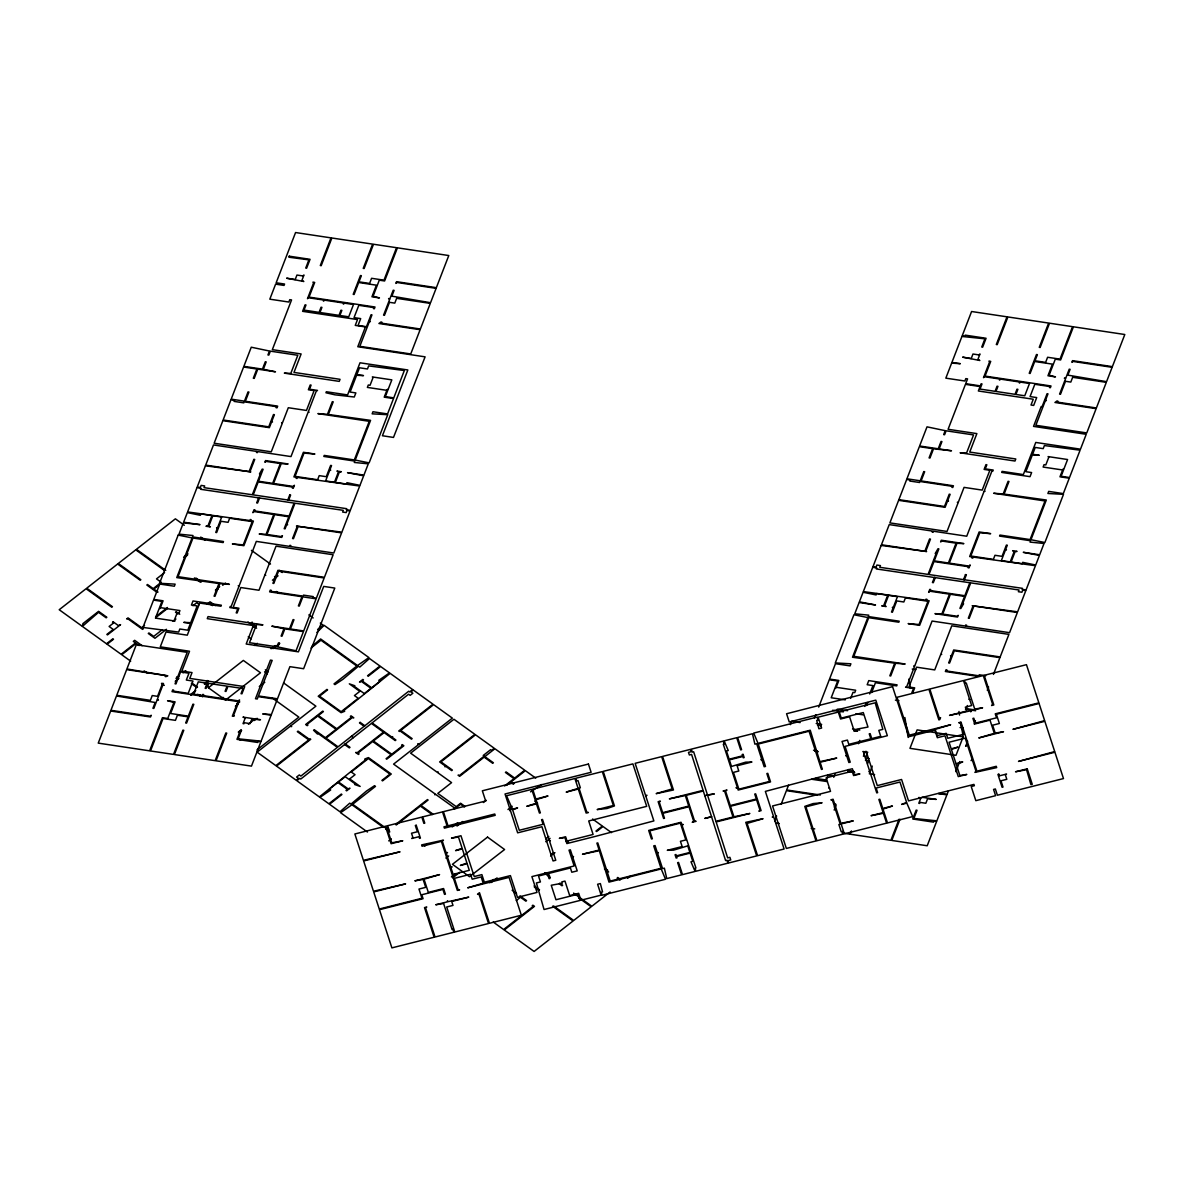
<?xml version="1.0" encoding="UTF-8"?>
<svg xmlns="http://www.w3.org/2000/svg" width="1184" height="1184" viewBox="0 0 1184 1184"><rect width="100%" height="100%" fill="white"/><g stroke="black" fill="none" stroke-linecap="round" stroke-linejoin="round"><path stroke-width="1.5" d="M790.364 724.667L791.667 721.293L800.162 722.566M774.647 821.089L776.615 816.013M781.188 804.173L786.413 790.646L817.212 795.278M788.529 785.184L786.679 789.965L820.334 795.012M814.474 718.022L815.761 714.722M818.706 707.085L829.274 679.749L837.68 681.007L835.046 687.845L835.934 687.978L834.646 688.881L831.212 697.761L845.258 699.862M850.66 698.368L852.983 692.344L854.759 692.61L855.677 690.228L836.2 687.297L838.834 680.46L829.54 679.068L835.475 663.691L850.097 665.882L850.896 663.795L835.297 662.936L853.93 614.748L867.828 617.56L852.495 657.253L894.704 663.173L889.82 675.827L890.708 675.96L895.592 663.306L905.153 664.017L853.797 656.306L868.716 617.693L898.834 622.207L899.218 621.186L868.227 616.538L868.76 615.162L854.759 613.786L859.125 602.508L875.509 604.98L859.392 601.827L863.092 592.266L876.101 594.945L876.634 593.569L887.704 595.226L883.738 605.483L881.71 605.897L886.135 606.563L884.626 605.616L888.592 595.36L897.442 596.692L893.491 606.948L892.336 607.496L893.224 607.629L891.508 612.069L892.396 612.202L896.747 600.924L903.836 601.99L905.42 597.89L928.004 601.28L919.021 624.516L908.128 623.613L919.642 625.33L929.144 600.732L926.495 600.332L926.894 599.311L926.006 599.178L925.607 600.199L863.343 591.586L872.726 567.314L876.708 567.906L876.323 568.942L969.829 582.735L964.812 595.73L930.284 590.535L930.668 589.514L929.78 589.38L928.641 592.34L930.017 591.23L949.494 594.146L941.842 613.963L934.931 613.652L957.516 617.042L958.167 615.34L956.894 616.228L942.716 614.096L950.382 594.279L964.546 596.41L959.928 608.369L960.816 608.502L963.598 603.722L962.71 603.603L970.717 582.868L1019.024 590.002L1018.373 591.704L1021.91 592.237L1022.71 590.18L1025.803 590.653L1017.618 611.832L972.182 605.734L973.07 605.868L968.32 618.181L969.208 618.314L973.958 606.001L1017.352 612.513L1009.567 632.685L966.174 626.173L966.558 625.152L965.67 625.019L965.286 626.04L932.074 621.052L914.906 665.482L913.752 666.03L914.64 666.163L906.84 686.335L905.568 687.223L913.53 688.422L911.946 692.522L912.834 692.655L914.684 687.86L908.927 687.001L916.579 667.184L934.738 669.907L940.555 654.87L941.709 654.323L940.821 654.19L951.773 625.818L1008.901 634.387L1000.184 656.942L953.697 649.972L951.448 655.773L950.56 655.64L951.181 656.469L948.665 662.951L949.553 663.084L954.304 650.786L999.918 657.638L993.42 674.436M833.743 777.281L834.957 774.144M864.882 706.434L866.2 703.015M869.692 693.957L872.934 685.58L867.176 684.722L868.76 680.608L897.102 684.87L896.702 685.891L875.45 682.709L871.616 692.61M866.629 705.531L867.783 702.526M858.43 743.73L859.717 740.385M834.335 807.281L835.608 803.966M834.172 810.108L836.156 804.987M863.417 756.28L864.734 752.861M867.221 753.69L865.534 758.056L869.086 758.589M867.546 763.769L868.73 760.705L865.415 760.202M869.885 772.264L872.268 766.107M851.414 830.976L850.156 834.202L890.901 840.314L899.026 819.284M899.973 819.284L891.789 840.448L927.205 845.761L936.588 821.504L933.939 821.104L933.54 822.125L912.731 819.002L916.164 810.122L917.038 810.256L913.87 818.455L936.855 820.823L946.889 794.849L938.483 793.576L947.156 794.168L948.443 790.823M967.358 705.531L966.159 708.609L974.669 709.882M962.932 729.092L963.332 728.071L960.076 727.583M955.843 771.672L959.765 761.534M965.641 746.32L967.609 741.243M974.254 724.046L975.483 720.849M987.293 690.316L988.596 686.927M963.169 736.833L956.006 755.288L909.963 748.332L917.126 729.892L963.169 736.833L960.757 722.329M183.638 557.19L187.96 553.816M164.576 572.582L156.51 578.887L161.276 582.306M184.748 557.264L187.56 555.074M159.929 583.357L153.224 588.611L147.497 584.511L146.831 585.029L157.013 592.355M161.128 583.386L153.846 589.07L158.02 592.074M144.522 625.463L141.651 627.712L128.005 617.885L126.658 618.936L127.961 618.862L142.568 629.37L143.234 628.852L142.287 628.156M156.007 616.479L167.477 607.496M155.814 617.574L167.373 608.532M162.282 629.681L153.713 636.385L148.947 632.966L148.281 633.484L154.956 638.28L166.441 629.296M173.027 621.274L175.913 619.025M192.918 605.705L196.692 602.76L199.238 604.58M215.488 589.958L219.706 586.657M215.488 590.92L218.359 588.655M222.681 585.281L225.567 583.031M206.874 604.328L209.42 602.33M209.42 603.766L212.558 605.601M272.424 580.219L278.048 575.824M175.972 678.343L178.784 676.138M183.002 672.838L185.814 670.632M175.232 681.288L178.932 678.402M190.831 694.357L195.76 690.509M204.27 683.849L208.295 680.696M190.802 695.348L194.827 692.196M204.891 684.308L207.585 682.206M254.545 645.458L257.283 643.326M208.414 687.756L243.342 660.42L260.48 672.764L225.552 700.084L208.414 687.756L207.215 680.504M271.092 648.728L275.132 645.576M273.06 648.625L279.779 643.371M317.608 629.488L323.158 625.152L320.302 623.095M316.912 632.434L324.12 625.344L368.89 657.564L357.509 665.512L320.627 638.975L311.806 646.434M236.874 704.11L239.76 701.86M259.281 686.572L264.787 682.265M235.394 706.226L238.28 703.962M310.978 648.033L320.968 640.218L356.828 666.03L334.006 683.908L334.954 684.589L342.975 679.261L358.456 666.192L359.729 667.11L369.497 658.511L379.975 666.044L367.558 675.768L368.194 676.227L380.612 666.503L389.506 672.897L378.791 680.326L380.064 681.229L371.672 687.8L362.141 680.948L363.488 679.897L362.852 679.438L359.492 682.073L361.475 681.481L370.992 688.333L364.287 693.587L354.756 686.735L354.8 685.743L349.324 683.834L359.803 691.367L354.43 695.57L358.234 698.308L341.11 711.717L319.532 696.177L327.583 689.872L326.947 689.414L318.215 696.251L341.081 712.694L344.707 711.273L343.76 710.592L390.143 673.356L412.668 689.576L409.649 691.93L408.702 691.249L338.047 746.838L325.985 738.15L352.181 717.667L353.809 717.83L351.056 715.846L350.39 716.379L351.544 717.208L336.774 728.767L318.363 715.521L323.395 711.584L322.758 711.125L305.635 724.519L307.218 725.659L307.899 725.141L306.952 724.445L317.697 716.039L336.108 729.3L325.363 737.706L314.248 729.699L313.568 730.232L317.46 734.036L318.126 733.503L337.381 747.356L300.884 776.082L299.3 774.943L296.622 777.044L298.531 778.406L296.178 780.256L276.494 766.092L310.741 739.29L310.104 738.831L309.438 739.364L298.013 731.135L297.332 731.668L308.772 739.882L275.857 765.634L257.135 752.151L290.036 726.414L291.664 726.562L290.702 725.881L315.891 706.182L283.598 682.931M271.876 697.702L271.21 698.234L272.512 698.16M238.28 732.097L241.166 729.847M248.374 724.208L255.566 718.57M238.828 732.63L241.64 730.424M254.338 720.494L257.15 718.288M256.987 749.886L298.856 717.119L273.978 699.211M395.663 824.478L427.468 799.585L428.105 800.044L421.06 805.549L432.796 814L432.13 814.533L420.379 806.082L396.255 824.967M388.722 840.877L391.297 838.864M424.76 846.042L427.454 843.94M452.199 826.95L457.675 822.673M483.427 802.515L486.284 800.295M504.591 785.969L513.989 778.613L505.42 772.442L506.086 771.924L514.655 778.08L524.734 770.207L494.897 748.732L484.818 756.62L493.388 762.777L492.722 763.31L484.152 757.138L459.644 776.319L458.045 775.18L459.673 775.342L484.182 756.162L483.235 755.466L490.62 749.694L491.567 750.375L494.261 748.273L475.524 734.805L440.951 761.86L452.377 770.088L451.696 770.606L445.672 766.27L444.992 766.803L445.036 765.811L439.634 761.934L474.902 734.346L453.946 719.265L410.626 753.157L436.97 772.116L438.287 772.057L437.606 772.575L451.578 782.624L437.814 793.398L456.225 806.644L460.591 803.226L465.031 806.437L464.365 806.955L460.546 804.217L454.508 808.938L453.561 808.258L454.227 807.74L435.49 794.257L434.824 794.775L434.868 793.798L393.591 764.109L418.781 744.396L417.819 743.715L419.447 743.878L452.362 718.126L433.625 704.643L400.725 730.395L412.15 738.624L411.47 739.142L400.044 730.928L399.378 731.446L398.742 730.987L432.989 704.184L413.305 690.035L410.966 691.87L412.861 693.232L410.182 695.334L408.598 694.209L372.102 722.921L391.356 736.774L392.659 736.7L391.993 737.232L395.915 740.044L395.234 740.577L384.134 732.585L373.389 740.992L391.8 754.238L402.545 745.831L401.583 745.15L402.264 744.618L403.848 745.757L386.724 759.166L386.088 758.707L391.12 754.756L372.708 741.51L357.938 753.068L359.092 753.912L358.426 754.43L355.674 752.462L357.302 752.624L383.498 732.126L371.436 723.439L300.78 779.028L299.833 778.347L296.814 780.715L319.354 796.921L365.723 759.684L364.776 759.003L368.416 757.582L391.268 774.025L382.536 780.863L381.899 780.404L389.965 774.099L368.372 758.559L351.248 771.968L355.052 774.706L349.68 778.909L360.158 786.442L354.697 784.533L354.726 783.542L345.21 776.689L338.491 781.958L348.007 788.81L349.99 788.204L346.631 790.838L345.994 790.379L347.341 789.328L337.825 782.476L329.418 789.047L330.691 789.965L319.991 797.38L328.871 803.773L341.303 794.064L341.924 794.508L329.507 804.232L339.986 811.78L349.754 803.166L351.026 804.084L366.507 791.016L374.529 785.688L375.491 786.383L352.654 804.247L388.53 830.058M506.56 785.377L510.6 782.224L513.323 784.193M457.024 826.047L462.84 821.504M445.924 858.104L448.706 855.928M507.995 809.53L512.154 806.274M530.55 791.874L541.798 784.504M509.608 810.655L512.435 808.435M451.4 876.944L455.677 873.585M452.688 877.832L459.836 872.238M489.688 882.746L493.994 879.372M545.928 838.746L548.799 836.496M491.182 882.524L495.4 879.224L497.028 879.386L496.066 878.691L497.073 877.906M545.78 841.706L550.057 838.361M550.782 854.966L553.668 852.702M550.619 856.047L554.926 852.672M516.298 900.55L520.486 897.265L525.874 901.157L526.554 900.624L519.939 895.874M610.115 891.981L591.852 906.263L573.544 893.091M627.668 878.247L630.495 876.027M707.484 794.952L714.322 793.931L704.776 795.618M985.739 675.753L979.242 674.776L978.842 675.798L946.519 670.943L946.919 669.922L946.031 669.789L945.365 671.506L977.688 676.345M912.242 669.078L915.78 669.611M968.852 699.256L969.726 699.389M965.463 709.231L975.646 710.755M895.415 700.158L898.952 700.691M837.28 709.157L847.552 710.696M832.618 710.267L843.363 711.88M855.884 713.76L863.032 714.825M816.205 723.528L821.652 724.342M852.539 728.989L859.806 730.069M817.493 725.17L821.134 725.718M853.871 730.632L857.512 731.179M862.884 751.5L867.783 752.24M813.526 750.242L817.152 750.789M814.799 751.159L818.336 751.692M853.945 771.494L848.928 770.74L849.313 769.718L848.44 769.585L847.774 771.287L854.73 772.338M869.293 773.803L874.606 774.602M833.314 775.994L827.986 775.194L826.151 779.975L815.51 778.391M811.691 779.25L827.438 781.618M922.07 797.261L936.233 799.392L927.56 798.815L925.844 803.255L920.086 802.397L919.687 803.418L918.799 803.285L920.915 797.824L918.695 797.483M828.682 787.952L829.57 788.085M775.772 823.043L779.309 823.576M811.203 828.356L814.74 828.889M842.194 833.003L849.283 834.069M351.441 736.3L353.365 737.662M251.422 550.338L270.514 564.072M279.32 570.407L282.251 572.523M184.334 525.267L175.38 518.829L136.426 549.302L165.76 570.407M200.747 537.077L205.217 540.304M276.36 591.482L279.128 593.48M308.876 614.881L313.153 617.959M535.745 778.125L525.37 770.666L511.266 781.692L514.004 783.66M592.577 819.017L602.345 826.047L595.966 831.05L596.603 831.508L602.982 826.506L611.506 832.633M534.842 801.183L537.58 803.152M568.498 842.046L566.914 840.906L566.248 841.424L567.195 842.12M604.846 868.198L607.703 870.255M617.708 877.448L620.564 879.505M604.432 868.908L608.665 871.957M617.116 878.04L619.928 880.067M196.056 578.088L201.428 581.951M194.428 577.925L200.274 582.128M253.42 624.412L255.966 626.232M247.974 622L256.602 628.216M210.101 601.812L215.34 605.572M164.487 570.496L135.76 549.835L118.296 563.495L140.837 579.716L140.171 580.234L117.63 564.013L86.728 588.196L112.45 606.696L111.77 607.214L86.062 588.714L59.2 609.73L81.74 625.951L83.753 624.382L82.806 623.687L98.583 611.344L106.841 617.278L106.16 617.811L98.553 612.32L82.377 626.41L106.501 643.77L112.88 638.783L113.516 639.227L107.137 644.229L121.108 654.278L135.538 642.986L133.318 641.373L134.665 640.322L142.095 645.68M248.24 636.814L251.097 638.872M265.349 669.804L268.22 671.876M545.188 872.682L549.554 875.82M559.751 883.16L562.652 885.247L561.986 885.78L559.129 883.723M264.594 671.787L267.421 673.829M544.522 873.215L550.072 877.211M578.502 897.664L591.186 906.796L573.722 920.456L553.624 905.982M179.731 614.244L176.15 611.684L175.484 612.202L177.866 613.919M534.102 885.884L539.504 889.776M534.354 887.082L538.838 890.294M552.528 906.204L573.056 920.974L534.102 951.462L504.266 929.988L534.487 906.337L532.904 905.198L532.223 905.716L533.17 906.411L503.629 929.529L493.254 922.07M512.139 890.25L516.52 893.402M197.521 687.075L192.06 683.153L191.394 683.671L196.855 687.608M139.179 645.591L136.175 643.43L121.73 654.737L130.684 661.175M389.151 830.517L388.855 831.301L385.91 829.185M199.785 694.756L202.642 696.814M382.95 827.054L351.974 804.765L340.592 812.727L367.454 832.041M197.684 694.253L200.54 696.31M144.122 670.84L147.097 672.986M161.468 683.316L164.295 685.358M237.584 738.091L240.574 740.252M958.966 711.466L959.558 715.092M908.72 679.142L910.23 688.2M904.872 717.534L908.172 737.469M252.074 622.014L252.976 627.461M178.177 535.094L159.544 583.283L175.143 584.141L174.344 586.228L159.736 584.038L153.787 599.415L163.081 600.806L160.447 607.644L179.924 610.574L179.006 612.957L177.23 612.705L174.329 620.224L174.951 621.038L155.459 618.107L158.893 609.227L160.18 608.324L159.292 608.191L161.942 601.368L153.52 600.096L142.953 627.446L178.651 632.078L179.835 629L187.797 630.199L190.446 623.361L183.801 622.355L190.713 622.68L197.18 605.927L191.423 605.068L193.007 600.969L221.349 605.216L220.949 606.238L199.696 603.056L187.279 635.172L166.026 631.99L160.284 646.849L189.514 651.244L181.848 671.062L192.03 672.586L189.795 678.402L244.703 686.646L241.921 693.809L241.033 693.691L243.016 688.555L227.964 686.291L225.981 691.426L225.093 691.293L227.076 686.172L208.044 683.301L206.06 688.437L205.172 688.304L207.156 683.168L198.29 681.851L193.54 694.15L202.39 695.482L202.79 694.446L203.678 694.579L203.278 695.615L222.326 698.471L222.725 697.45L223.598 697.583L223.214 698.604L238.265 700.854L239.553 699.966L233.47 715.684L234.358 715.817L232.316 716.246L237.999 701.55L172.02 691.648L172.686 689.932L173.56 690.065L173.175 691.086L188.226 693.35L192.977 681.052L186.332 680.045L188.981 673.222L180.56 671.95L175.942 683.923L175.054 683.79L177.57 677.292L176.682 677.159L177.837 676.612L187.205 652.34L136.293 644.703L126.91 668.96L167.832 675.827L166.5 675.635L166.1 676.656L165.212 676.523L165.612 675.502L126.644 669.641L116.742 695.274L150.398 700.336L152.248 695.541L157.561 696.34L162.578 683.36L163.466 683.494L157.383 699.211L158.449 700.099L157.117 699.892L153.816 708.432L152.928 708.298L155.178 702.497L116.476 695.97L110.926 710.311L149.894 716.157L151.182 715.269L150.516 716.986L110.66 711.007L98.242 743.123L149.613 750.834L162.43 717.682L167.743 718.481L173.944 702.423L167.566 700.736L175.099 701.86L170.6 713.493L188.315 716.142L192.948 704.184L193.821 704.317L186.569 723.113L185.681 722.98L188.049 716.823L177.422 715.24L175.439 720.36L163.052 718.496L150.501 750.967L173.53 754.415L182.898 730.158L183.786 730.291L174.418 754.548L215.148 760.661L225.848 732.985L226.736 733.118L216.036 760.794L251.467 766.122L260.835 741.85L258.186 741.45L257.786 742.472L236.978 739.349L240.411 730.469L241.299 730.602L238.117 738.801L261.102 741.169L271.136 715.195L262.73 713.937L271.402 714.514L277.219 699.478L258.171 696.621L257.254 699.004L255.478 698.738L270.411 660.124L272.172 660.391L258.438 695.94L277.485 698.797L289.902 666.666L303.622 668.723L334.791 588.078L323.72 586.406L298.427 651.851L246.183 644.022L253.317 625.566L207.259 618.655L208.044 616.598L262.952 624.841L256.499 624.59L249.498 642.705L276.952 646.819L278.462 642.897L279.35 643.03L277.84 646.952L296.044 650.771L303.43 631.634L284.841 628.852L281.999 636.193L281.111 636.06L283.953 628.719L271.817 626.173L289.532 628.822L293.099 619.602L293.972 619.735L290.42 628.956L303.696 630.954L316.113 598.823L302.823 596.84L299.256 606.06L298.383 605.927L301.95 596.706L269.612 591.852L270.278 590.135L271.166 590.268L270.766 591.304L303.089 596.144L303.489 595.123L313.227 596.588L312.828 597.609L316.38 598.142L324.164 577.984L278.566 571.132L273.8 583.446L272.912 583.312L275.428 576.815L274.54 576.682L275.694 576.134L277.944 570.318L324.431 577.304L333.148 554.748L276.035 546.164L265.068 574.536L265.69 575.35L264.802 575.217L258.985 590.254L240.84 587.53L233.174 607.348L238.931 608.221L237.081 613.001L236.193 612.868L237.777 608.768L229.814 607.57L230.199 606.548L231.087 606.682L238.887 586.509L238.265 585.695L239.153 585.828L256.321 541.399L289.532 546.386L289.932 545.365L290.805 545.498L290.42 546.52L333.814 553.032L341.599 532.874L298.205 526.362L293.454 538.661L292.566 538.528L297.317 526.229L296.444 526.096L341.865 532.178L350.05 511L346.956 510.526L346.157 512.583L342.62 512.05L343.286 510.348L294.964 503.215L286.957 523.95L287.579 524.764L286.691 524.63L285.063 528.848L284.175 528.715L288.807 516.757L274.629 514.626L266.962 534.458L281.141 536.574L282.428 535.686L281.762 537.403L259.178 534.014L266.089 534.324L273.741 514.492L254.264 511.577L252.888 512.687L254.042 509.727L254.915 509.86L254.53 510.896L289.059 516.076L294.076 503.096L200.57 489.288L200.954 488.267L196.973 487.66L187.605 511.932L249.854 520.546L250.253 519.524L251.141 519.658L250.742 520.679L253.406 521.078L243.889 545.691L232.375 543.959L243.268 544.862L252.251 521.626L229.666 518.237L228.083 522.336L220.994 521.286L216.642 532.563L215.754 532.43L217.471 527.975L216.583 527.842L217.738 527.294L221.689 517.038L212.839 515.721L208.872 525.962L210.382 526.924L205.957 526.258L207.984 525.829L211.951 515.588L200.88 513.915L200.348 515.292L187.338 512.613L183.638 522.188L200.022 524.645L183.372 522.869L179.006 534.147L193.007 535.523L192.474 536.885L223.48 541.532L223.08 542.568L192.962 538.039L178.044 576.667L229.4 584.363L219.839 583.653L214.955 596.307L214.067 596.174L218.951 583.52L176.742 577.614L192.074 537.906L178.177 535.094M205.424 465.786L197.24 486.979L200.333 487.453L201.132 485.396L204.669 485.928L204.018 487.63L252.325 494.764L260.332 474.029L259.459 473.896L262.226 469.13L263.114 469.264L258.497 481.222L272.66 483.353L280.327 463.521L266.163 461.405L264.876 462.293L265.542 460.576L288.112 463.965L281.215 463.654L273.548 483.486L293.04 486.402L294.402 485.292L293.262 488.237L292.374 488.119L292.774 487.083L258.23 481.903L253.213 494.882L346.734 508.691L346.335 509.712L350.316 510.319L359.699 486.047L297.436 477.433L297.051 478.454L296.163 478.321L296.548 477.3L293.898 476.9L303.4 452.288L314.914 454.02L304.022 453.102L295.053 476.353L317.638 479.742L319.221 475.642L326.296 476.693L330.662 465.416L331.55 465.549L329.833 470.004L330.721 470.122L329.566 470.684L325.6 480.926L334.465 482.258L338.417 472.002L336.907 471.054L341.347 471.72L339.305 472.135L335.338 482.391L346.409 484.049L346.942 482.687L359.966 485.366L363.666 475.79L347.534 472.653L363.932 475.11L368.283 463.832L354.297 462.456L354.815 461.094L323.824 456.447L324.224 455.411L354.327 459.94L369.26 421.312L317.889 413.601L327.45 414.326L332.334 401.672L333.222 401.805L328.338 414.459L370.562 420.364L355.215 460.073L369.127 462.87L387.745 414.696L372.146 413.838L372.96 411.751L387.568 413.941L393.517 398.564L384.208 397.158L386.857 390.335L367.366 387.405L368.298 385.007L370.059 385.274L372.975 377.755L372.353 376.941L391.83 379.872L388.396 388.752L387.124 389.64L387.997 389.773L385.362 396.61L393.769 397.883L404.336 370.533L368.653 365.9L367.469 368.979L359.492 367.78L356.858 374.618L363.488 375.609L356.591 375.298L350.109 392.052L355.866 392.91L354.282 397.01L334.983 394.834L325.94 392.762L326.34 391.741L347.593 394.923L360.01 362.792L407.844 369.97L382.417 435.756L393.488 437.429L425.1 356.843L357.79 346.734L365.442 326.917L355.259 325.393L357.509 319.576L302.601 311.333L305.102 304.85L305.99 304.984L304.007 310.104L319.073 312.369L321.056 307.233L321.93 307.366L319.961 312.502L338.994 315.358L340.977 310.223L341.865 310.356L339.882 315.492L348.732 316.809L353.498 304.51L344.633 303.178L343.36 304.081L343.745 303.045L324.712 300.188L323.424 301.091L323.824 300.055L308.772 297.806L307.485 298.694L313.568 282.976L312.946 282.162L314.707 282.428L309.039 297.11L375.017 307.011L374.351 308.728L373.463 308.595L373.863 307.574L358.811 305.309L354.046 317.608L360.691 318.614L358.056 325.437L366.463 326.71L371.095 314.752L371.968 314.885L369.467 321.367L370.355 321.5L369.201 322.048L359.818 346.32L410.744 353.957L420.128 329.7L378.939 323.513L380.937 322.004L381.81 322.137L381.426 323.173L420.394 329.019L430.295 303.385L396.64 298.338L394.79 303.119L389.477 302.32L384.46 315.299L383.572 315.166L389.654 299.448L388.589 298.575L389.906 298.768L393.221 290.228L394.094 290.361L391.86 296.163L430.562 302.704L436.112 288.348L397.143 282.502L395.856 283.39L396.522 281.674L436.363 287.668L448.78 255.537L397.424 247.826L384.608 280.978L379.294 280.179L373.078 296.237L379.457 297.924L371.939 296.799L376.423 285.181L358.708 282.517L354.09 294.476L353.202 294.342L360.469 275.546L361.357 275.68L358.974 281.836L369.6 283.435L371.584 278.299L383.986 280.164L396.536 247.693L373.508 244.244L364.124 268.502L363.236 268.368L372.62 244.111L331.875 237.999L321.19 265.675L320.302 265.542L331.002 237.866L295.571 232.538L276.153 282.784L284.574 284.042L284.042 285.418L275.62 284.145L269.819 299.182L288.852 302.038L289.784 299.656L291.56 299.922L272.335 349.65L301.121 353.957L293.987 372.412L340.045 379.324L339.246 381.381L284.338 373.138L290.805 373.389L297.806 355.274L270.352 351.145L268.827 355.082L267.939 354.948L269.464 351.026L251.26 347.208L243.86 366.344L262.463 369.127L265.305 361.786L266.193 361.919L263.351 369.26L275.487 371.806L257.772 369.156L254.205 378.377L253.317 378.244L256.884 369.023L243.593 367.025L231.191 399.156L244.466 401.139L248.033 391.919L248.921 392.052L245.354 401.272L277.678 406.127L277.012 407.829L276.138 407.696L276.523 406.674L244.2 401.82L243.8 402.856L234.062 401.391L234.462 400.37L230.924 399.837L223.125 419.994L268.738 426.847L273.489 414.533L274.377 414.666L271.861 421.164L272.483 421.978L271.61 421.844L269.36 427.661L222.858 420.675L214.141 443.23L271.269 451.814L282.236 423.443L281.614 422.629L282.488 422.762L288.304 407.725L306.464 410.448L314.115 390.631L308.373 389.758L310.208 384.978L311.096 385.111L309.512 389.21L317.49 390.409L316.202 391.297L308.417 411.455L309.039 412.284L308.151 412.15L290.983 456.58L257.772 451.592L257.372 452.614L256.484 452.48L256.884 451.459L213.49 444.947L205.69 465.105L249.084 471.617L253.85 459.318L254.723 459.451L249.972 471.75L250.86 471.883L205.424 465.786M289.251 256.188L288.852 257.209L308.906 259.858L305.738 268.058L306.626 268.191L310.06 259.311L289.251 256.188M286.809 278.24L303.814 281.511L301.876 280.49L303.977 275.028L302.704 275.916L296.947 275.058L295.23 279.498L286.809 278.24M258.63 497.857L256.676 502.904L257.564 503.037L259.518 497.99L258.63 497.857M289.74 494.942L287.786 499.988L288.674 500.122L290.613 495.075L289.74 494.942M243.208 717.149L245.162 718.17L243.046 723.631L243.934 723.764L244.333 722.743L250.09 723.602L251.807 719.162L260.48 719.739L243.208 717.149M881.177 545.439L872.993 566.633L876.086 567.092L876.885 565.049L880.422 565.582L879.771 567.284L928.078 574.403L936.085 553.683L935.197 553.55L937.98 548.769L938.868 548.902L934.25 560.876L948.414 562.992L956.08 543.175L941.902 541.044L940.629 541.946L941.28 540.23L963.865 543.619L956.968 543.308L949.302 563.125L968.793 566.056L970.155 564.946L969.015 567.891L968.127 567.758L968.527 566.736L933.984 561.556L928.966 574.536L1022.488 588.344L1022.088 589.366L1026.069 589.958L1035.452 565.7L973.189 557.087L972.789 558.108L971.916 557.975L972.301 556.954L969.652 556.554L979.153 531.942L990.668 533.673L979.775 532.756L970.806 555.992L993.376 559.381L994.974 555.281L1002.049 556.347L1006.415 545.069L1007.303 545.202L1005.586 549.642L1006.459 549.776L1005.32 550.323L1001.353 560.58L1010.204 561.912L1014.17 551.655L1012.66 550.708L1017.086 551.374L1015.058 551.788L1011.092 562.045L1022.162 563.702L1022.695 562.341L1035.719 565.02L1039.419 555.444L1023.287 552.306L1039.67 554.763L1044.036 543.486L1030.05 542.109L1030.568 540.748L999.577 536.086L999.977 535.064L1030.08 539.578L1045.013 500.965L993.642 493.254L1003.203 493.965L1008.087 481.326L1008.975 481.459L1004.091 494.098L1046.316 500.018L1030.968 539.712L1044.88 542.524L1063.498 494.335L1047.899 493.491L1048.698 491.39L1063.321 493.595L1069.256 478.203L1059.961 476.812L1062.61 469.974L1043.119 467.058L1044.051 464.661L1045.812 464.927L1048.728 457.409L1048.106 456.595L1067.583 459.525L1064.15 468.405L1062.862 469.293L1063.75 469.426L1061.116 476.264L1069.522 477.522L1080.089 450.186L1044.406 445.554L1043.208 448.632L1035.245 447.434L1032.596 454.271L1039.241 455.263L1032.344 454.952L1025.862 471.691L1031.619 472.564L1030.036 476.664L1001.694 472.416L1002.093 471.38L1023.346 474.577L1035.763 442.446L1080.489 449.165L1086.231 434.291L1033.543 426.388L1041.195 406.571L1042.083 406.704L1047.1 393.71L1047.988 393.843L1045.487 400.34L1046.36 400.473L1045.22 401.021L1035.837 425.293L1086.764 432.93L1096.132 408.658L1054.959 402.486L1056.942 400.976L1057.83 401.11L1057.43 402.131L1096.399 407.977L1106.315 382.343L1072.66 377.296L1070.81 382.077L1065.496 381.292L1060.479 394.272L1059.591 394.139L1065.659 378.421L1064.342 378.214L1065.926 377.74L1069.226 369.186L1070.114 369.319L1067.864 375.136L1106.566 381.662L1112.116 367.306L1073.148 361.46L1071.875 362.348L1072.526 360.646L1112.383 366.626L1124.8 334.51L1073.429 326.799L1060.627 359.951L1055.314 359.152L1049.098 375.21L1055.477 376.897L1047.958 375.757L1052.443 364.139L1034.727 361.49L1030.11 373.448L1029.222 373.315L1036.488 354.519L1037.376 354.652L1034.994 360.794L1045.62 362.393L1047.603 357.272L1060.006 359.122L1072.541 326.666L1049.527 323.202L1040.144 347.474L1039.256 347.341L1048.639 323.069L1007.895 316.957L997.194 344.648L996.306 344.514L1007.007 316.824L971.59 311.51L962.207 335.782L964.871 336.167L965.256 335.146L986.08 338.269L982.646 347.164L981.758 347.03L984.925 338.816L961.941 336.463L951.906 362.437L960.328 363.695L951.64 363.118L945.838 378.155L964.871 381.011L965.804 378.614L967.565 378.88L965.715 383.675L980.337 385.866L981.122 383.808L982.01 383.942L980.026 389.077L995.078 391.327L997.061 386.206L997.949 386.339L995.966 391.46L1015.014 394.316L1016.997 389.196L1017.885 389.329L1015.902 394.45L1024.752 395.782L1029.503 383.483L1020.652 382.151L1019.365 383.039L1019.764 382.018L1000.732 379.161L999.444 380.049L999.844 379.028L984.777 376.764L983.504 377.666L989.572 361.934L988.951 361.12L990.727 361.386L985.044 376.083L1051.022 385.984L1050.371 387.686L1049.483 387.553L1049.882 386.532L1034.816 384.282L1030.065 396.581L1036.71 397.572L1033.676 405.431L1031.012 405.032L1033.262 399.23L978.354 390.986L980.071 386.546L965.448 384.356L948.088 429.289L976.874 433.61L969.74 452.066L1015.783 458.978L1014.999 461.035L960.091 452.791L966.558 453.028L973.559 434.928L946.105 430.798L944.58 434.735L943.692 434.602L945.217 430.665L927.013 426.847L919.613 445.998L938.216 448.78L941.058 441.44L941.931 441.573L939.104 448.914L951.492 450.778L933.525 448.795L929.958 458.03L929.07 457.897L932.637 448.662L919.346 446.679L906.929 478.795L920.22 480.793L923.786 471.572L924.674 471.706L921.108 480.926L953.431 485.78L952.765 487.482L951.892 487.349L952.276 486.328L919.953 481.474L919.554 482.495L909.815 481.044L910.215 480.008L906.678 479.49L898.878 499.648L944.492 506.486L949.242 494.187L950.13 494.32L947.614 500.817L948.502 500.95L947.348 501.498L945.113 507.314L898.612 500.329L889.894 522.884L947.022 531.453L957.989 503.096L957.368 502.282L958.241 502.416L964.057 487.379L982.217 490.102L989.868 470.27L984.111 469.412L985.961 464.631L986.849 464.764L985.266 468.864L993.243 470.063L992.843 471.084L991.955 470.951L984.17 491.108L985.044 491.242L983.904 491.789L966.736 536.219L933.525 531.246L933.125 532.267L932.237 532.134L932.637 531.113L889.243 524.601L881.444 544.758L924.837 551.27L929.588 538.972L930.476 539.105L925.725 551.404L926.613 551.537L881.177 545.439M962.829 357.198L979.834 360.484L977.88 359.462L979.997 353.986L978.724 354.889L972.967 354.016L971.25 358.471L962.829 357.198M934.383 577.511L932.43 582.543L933.318 582.676L935.256 577.644L934.383 577.511M965.478 574.595L963.539 579.642L964.427 579.775L966.366 574.728L965.478 574.595M113.19 621.852L112.51 622.37L113.472 623.065L109.106 626.469L113.235 629.444L106.841 634.432L107.478 634.89L120.576 624.649L118.267 625.507L113.19 621.852M360.158 722.388L359.477 722.921L364.169 726.28L364.835 725.762L360.158 722.388M345.314 743.996L344.648 744.514L349.324 747.888L350.005 747.37L345.314 743.996M487.542 837.118L452.451 864.305L469.486 876.722L504.591 849.52L487.542 837.118M892.558 686.661L786.576 713.745L789.254 721.974L875.79 700.158L887.349 735.708L845.08 746.364L850.23 762.17L848.869 762.511L846.634 755.584L845.731 755.821L846.412 754.933L842.031 741.436L847.418 740.074L848.81 744.351L870.832 738.801L869.234 733.858L870.136 733.636L871.735 738.579L880.733 736.315L878.794 730.38L882.85 729.359L875.183 702.808L839.219 711.865L841.262 718.126L863.284 712.576L867.99 727.05L856.994 729.122L857.423 730.424L854.271 731.224L849.564 716.734L840.566 719.014L838.316 712.087L818.1 717.193L821.622 728.056L818.884 728.752L816.708 720.39L818.055 720.05L817.093 717.09L753.705 733.074L758.026 743.374L810.241 730.217L819.89 761.623L836.733 758.086L820.112 762.274L822.347 769.186L821.459 769.422L809.042 731.224L758.248 744.04L765.515 766.418L764.168 766.758L761.815 759.521L760.912 759.743L761.608 758.855L756.68 743.715L754.889 744.174L752.462 733.74L737.632 737.484L741.584 749.664L740.696 749.886L736.729 737.706L724.149 740.873L728.249 750.523L726.458 750.982L729.137 759.21L742.62 755.806L742.19 754.489L743.093 754.267L744.159 757.568L743.256 757.79L742.827 756.472L729.344 759.876L731.49 766.448L745.654 762.17L751.929 762.008L737.099 765.752L738.801 771.021L733.414 772.382L738.875 789.166L769.437 781.47L766.862 773.566L767.765 773.33L770.547 781.899L738.18 790.054L737.543 788.085L735.974 787.76L737.336 787.419L723.306 744.292L724.208 744.07L723.246 741.11L691.323 749.146L692.285 752.121L693.646 751.781L715.935 821.311L733.014 817.004L724.667 791.326L723.098 791.001L726.991 790.024L725.57 791.104L730.276 805.579L756.339 799.008L754.741 794.079L755.644 793.842L761.105 810.64L758.855 811.203L759.98 810.196L756.561 799.674L730.484 806.245L733.917 816.782L749.857 813.467L716.142 821.962L727.657 857.882L729.906 857.32L730.75 859.954L728.056 860.635L728.811 862.944L756.68 855.914L745.757 822.332L763.058 818.692L747.089 823.428L757.582 855.692L784.104 849.002L773.611 816.738L772.264 817.078L773.404 816.087L765.367 791.386L824.493 775.772L852.362 768.742L854.286 774.676L859.895 773.966L853.605 775.564L852.214 771.272L826.136 777.858L830.532 791.356L772.545 805.964L786.354 848.44L816.013 840.951L804.78 806.393L813.112 803.581L822.081 802.737L805.89 806.822L816.916 840.729L843.437 834.039L842.579 831.405L841.232 831.745L838.879 824.508L840.226 824.168L832.411 800.132L830.857 799.822L833.092 799.244L840.906 823.28L853.264 820.882L841.128 823.946L844.34 833.817L886.594 823.161L883.382 813.29L871.024 815.687L883.16 812.624L878.883 799.466L879.786 799.23L882.776 808.45L892.44 806.008L882.998 809.116L887.497 822.939L912.657 816.59L906.826 803.107L901.646 804.41L906.604 802.441L899.973 782.032L876.145 788.041L877.64 792.644L876.752 792.88L869.796 771.48L868.893 771.702L869.574 770.814L863.476 752.062L866.17 751.381L877.3 785.614L901.572 779.486L908.528 800.887L973.944 784.4L974.373 785.717L971.22 786.516L975.823 800.665L995.596 795.678L993.568 789.417L995.359 788.973L997.402 795.219L1063.484 778.569L1054.914 752.225L1018.506 761.416L1054.707 751.574L1044.85 721.293L1012.942 729.329L1044.643 720.627L1039.078 703.503L996.38 714.278L999.37 723.498L992.621 725.2L995.196 733.088L1003.499 731.712L978.783 737.943L994.294 733.325L990.016 720.153L974.728 724.001L972.908 718.407L973.81 718.185L975.424 723.128L996.543 717.8L995.256 713.848L1038.871 702.852L1026.454 664.668L984.2 675.324L993.82 704.939L991.585 705.516L992.71 704.51L983.297 675.546L964.412 680.312L965.374 683.272L966.277 683.035L974.728 709.053L982.587 707.78L971.354 710.607L970.776 711.821L970.451 710.844L949.553 715.388L966.647 711.081L965.36 707.144L971.65 705.546L963.51 680.534L929.795 689.029L939.223 718.007L940.57 717.667L939.756 719.65L938.853 719.872L928.907 689.251L896.984 697.302L909.297 735.16L950.648 724.741L935.138 729.359L937.166 735.619L946.149 733.355L947.762 738.283L963.939 734.213L960.298 723.01L958.744 722.699L960.994 722.122L976.933 771.184L996.262 766.3L996.691 767.617L974.906 772.397L976.03 771.406L972.404 760.217L971.043 760.557L972.182 759.551L967.58 745.402L966.233 745.742L967.372 744.736L965.226 738.15L949.05 742.235L951.181 748.821L957.93 747.119L951.403 749.472L956.006 763.636L962.74 761.934L956.213 764.287L959.854 775.49L966.81 774.44L958.27 776.6L944.995 735.782L937.358 737.706L934.901 730.128L908.824 736.7L892.558 686.661M588.433 764.05L482.347 790.794L485.677 801.006L443.408 811.662L448.011 825.81L494.764 814.03L495.193 815.347L444.4 828.149L443.97 826.832L447.123 826.032L442.52 811.884L422.732 816.871L424.775 823.117L423.872 823.354L421.844 817.093L387.671 825.707L389.714 831.967L388.352 832.308L391.786 842.83L402.782 840.773L391.105 843.718L386.073 828.252L387.42 827.912L386.768 825.929L354.86 833.98L363.414 860.324L400.044 851.799L363.636 860.975L373.478 891.256L405.609 883.871L373.7 891.922L379.265 909.031L421.963 898.271L418.973 889.051L425.707 887.349L423.147 879.446L414.844 880.837L439.56 874.606L424.035 879.224L428.327 892.396L443.6 888.548L445.421 894.142L444.533 894.364L442.92 889.421L421.8 894.749L423.073 898.7L379.472 909.697L391.889 947.881L434.143 937.225L424.508 907.595L426.758 907.033L425.618 908.039L435.046 937.003L453.916 932.237L452.954 929.277L452.066 929.499L443.6 903.496L435.756 904.768L446.99 901.942L447.567 900.713L447.892 901.705L468.775 897.146L451.696 901.453L452.984 905.405L446.694 907.003L454.819 932.015L488.533 923.52L479.12 894.542L477.552 894.231L479.476 892.677L489.436 923.283L521.345 915.247L509.046 877.388L467.695 887.808L483.205 883.19L481.178 876.93L472.179 879.194L470.581 874.266L454.39 878.336L458.03 889.539L459.599 889.85L457.35 890.412L441.395 841.365L422.066 846.249L421.637 844.932L422.54 844.695L443.438 840.137L442.298 841.143L445.939 852.332L447.508 852.658L446.161 852.998L450.749 867.147L452.11 866.806L450.971 867.813L453.117 874.384L469.293 870.314L467.147 863.728L460.413 865.43L466.94 863.062L462.337 848.913L455.588 850.615L462.13 848.262L458.489 837.058L451.533 838.109L460.961 835.726L474.236 876.545L481.873 874.621L484.345 882.184L510.408 875.612L517.482 897.339L537.033 892.41L531.897 876.604L574.151 865.963L569.016 850.156L570.362 849.816L572.612 856.728L573.515 856.506L572.819 857.394L577.215 870.891L571.813 872.238L570.422 867.961L548.399 873.526L549.998 878.454L549.11 878.676L547.496 873.748L538.513 876.012L540.437 881.932L536.396 882.953L544.048 909.519L580.012 900.447L577.984 894.201L555.962 899.751L551.241 885.262L562.252 883.205L561.823 881.888L564.96 881.088L569.682 895.578L578.665 893.313L580.915 900.225L601.146 895.134L597.609 884.256L600.362 883.575L602.538 891.922L601.191 892.262L602.153 895.222L665.526 879.253L661.205 868.938L608.99 882.11L599.341 850.704L582.498 854.241L599.134 850.038L596.884 843.126L597.787 842.904L610.204 881.088L660.998 868.286L653.716 845.894L655.063 845.554L657.416 852.806L658.319 852.569L657.638 853.457L662.552 868.597L664.357 868.153L666.77 878.587L681.614 874.843L677.648 862.662L678.55 862.44L682.502 874.621L695.097 871.439L690.982 861.789L692.788 861.33L690.109 853.102L676.626 856.506L677.056 857.823L676.153 858.045L675.072 854.759L675.975 854.537L676.404 855.854L689.887 852.45L687.756 845.864L673.578 850.156L667.302 850.304L682.147 846.56L680.43 841.306L685.832 839.944L680.371 823.146L649.794 830.857L652.369 838.76L651.466 838.982L648.684 830.428L681.052 822.273L681.688 824.242L683.257 824.567L681.91 824.893L695.926 868.02L695.023 868.257L696 871.217L727.908 863.166L726.946 860.206L725.6 860.546L703.296 791.016L686.217 795.322L694.564 821L696.133 821.311L692.24 822.288L693.676 821.222L688.97 806.733L662.892 813.304L664.49 818.248L663.602 818.47L658.141 801.686L660.391 801.124L659.251 802.116L662.67 812.653L688.748 806.082L685.329 795.544L669.374 798.86L703.089 790.35L691.574 754.43L689.34 754.992L688.481 752.358L691.175 751.677L690.435 749.383L662.552 756.413L673.474 789.98L656.173 793.635L672.142 788.899L661.664 756.635L635.142 763.325L645.62 795.574L646.967 795.234L645.842 796.24L653.864 820.926L595.641 836.318L566.87 843.57L564.946 837.65L559.336 838.346L565.626 836.762L567.018 841.04L593.095 834.468L588.714 820.971L646.701 806.348L632.892 763.887L603.218 771.361L614.452 805.934L607.037 808.509L597.165 809.575L613.342 805.505L602.316 771.598L575.794 778.273L576.652 780.907L577.999 780.567L580.352 787.819L579.006 788.159L586.82 812.18L588.389 812.505L586.139 813.068L578.325 789.047L566.189 792.096L578.118 788.381L574.906 778.51L532.652 789.166L535.864 799.037L548 795.974L536.071 799.688L540.348 812.86L539.445 813.082L536.456 803.877L526.791 806.304L536.248 803.211L531.749 789.388L506.574 795.737L512.42 809.22L517.586 807.917L512.628 809.871L519.273 830.28L543.086 824.286L541.591 819.668L542.494 819.446L549.45 840.847L550.353 840.61L549.657 841.498L555.77 860.265L553.061 860.946L541.932 826.713L517.66 832.826L505.035 793.99L591.112 772.279L588.433 764.05M416.235 825.278L415.332 825.5L417.36 831.76L411.514 833.225L412.905 837.517L411.78 838.509L418.973 836.688L419.506 838.346L420.409 838.109L416.235 825.278M711.54 816.723L704.909 818.396L711.54 816.723M998.837 774.203L997.934 774.44L1002.108 787.271L1003.011 787.049L1000.968 780.789L1006.814 779.309L1005.423 775.032L1006.563 774.04L999.37 775.846L998.837 774.203M1027.238 768.83L1015.546 771.776L1026.558 769.704L1030.924 784.637L1032.27 784.296L1027.238 768.83"/></g></svg>
